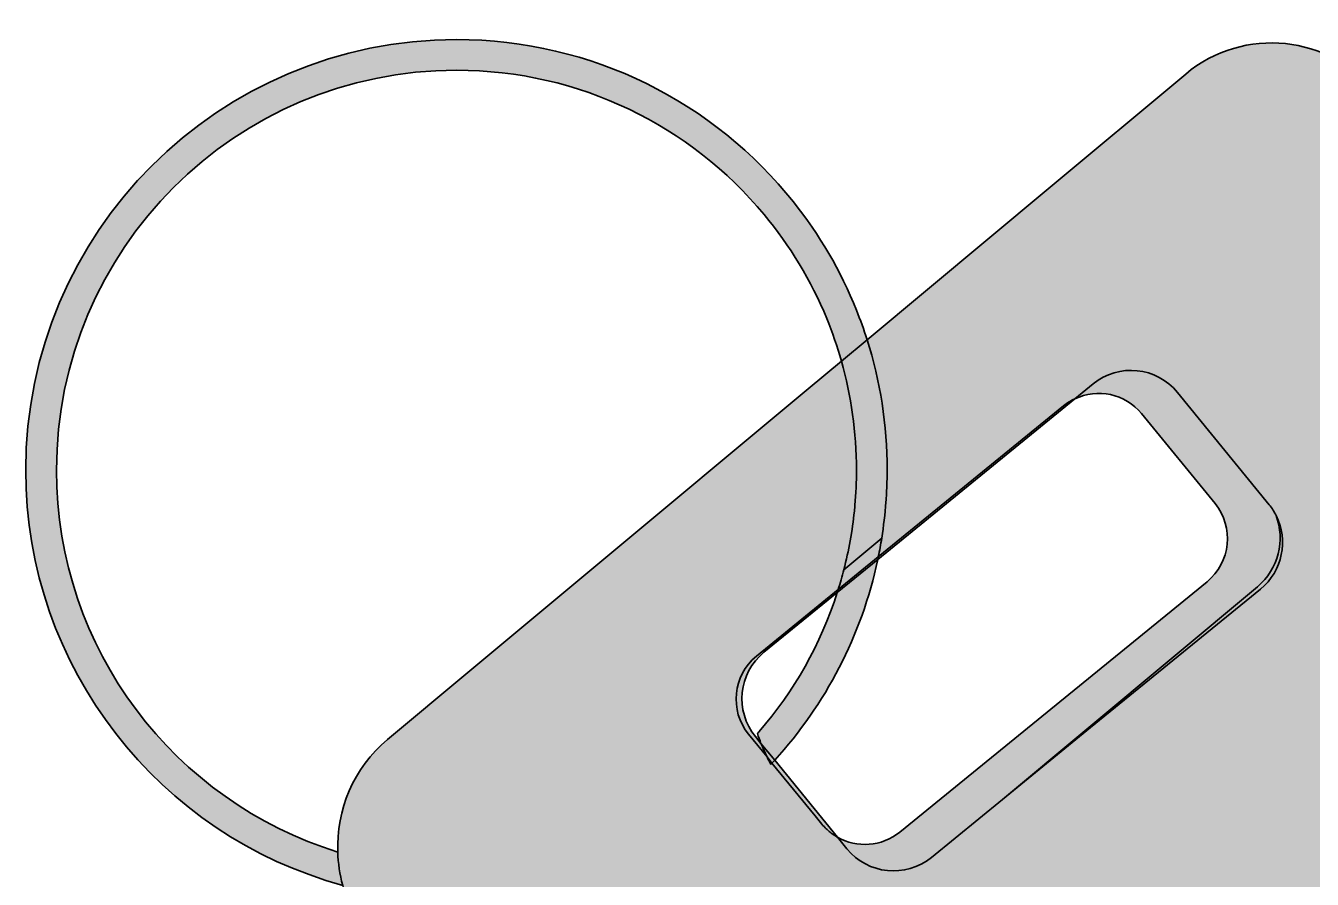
# Model space of a CAD drawing. Header units: inches. Extents: x 16.2 to 90.6, y -23.4 to 1.1.
# Drawn here: x 53.232 to 54.856, y -21.147 to -20.068 of the extents above; entities that cross this region are included whole.
import ezdxf

# ---------------------------------------------------------------- set-up
doc = ezdxf.new("R2010")
doc.units = ezdxf.units.IN
doc.header["$MEASUREMENT"] = 0
doc.layers.add('Layer 6', color=7, linetype='Continuous')

# ---------------------------------------------------------------- blocks, each defined once
blk = doc.blocks.new('block 33')
at = {"layer": 'Layer 6', "true_color": 0xf2f2f2}
h = blk.add_hatch(color=7, dxfattribs=at)
h.dxf.hatch_style = 2
edge = h.paths.add_edge_path()
edge.add_spline(control_points=[(55.4621, -20.8115), (55.4621, -20.8115), (54.9381, -20.1542), (54.9381, -20.1542), (54.8783, -20.0794), (54.7697, -20.0682), (54.6965, -20.1292), (54.6965, -20.1292), (54.5228, -20.2742), (54.5228, -20.2742), (54.5228, -20.2742), (54.2942, -20.4649), (54.2942, -20.4649), (54.3106, -20.5168), (54.3194, -20.5722), (54.3194, -20.6296), (54.3194, -20.6396), (54.3192, -20.6494), (54.3186, -20.6593), (54.3185, -20.6628), (54.3183, -20.6664), (54.3179, -20.6699), (54.3168, -20.6853), (54.315, -20.7004), (54.3126, -20.7154), (54.3126, -20.7154), (54.2647, -20.7554), (54.2647, -20.7554), (54.271, -20.7314), (54.2754, -20.7065), (54.2781, -20.6813), (54.2783, -20.6787), (54.2786, -20.6762), (54.2788, -20.6738), (54.28, -20.6592), (54.2807, -20.6444), (54.2807, -20.6296), (54.2807, -20.5818), (54.274, -20.5357), (54.2617, -20.4919), (54.2617, -20.4919), (54.2196, -20.5271), (54.2196, -20.5271), (54.2196, -20.5271), (53.9489, -20.7528), (53.9489, -20.7528), (53.9489, -20.7528), (53.79, -20.8853), (53.79, -20.8853), (53.79, -20.8853), (53.6883, -20.9701), (53.6883, -20.9701), (53.6453, -21.006), (53.6237, -21.0592), (53.6256, -21.1121), (53.626, -21.1262), (53.6281, -21.1404), (53.6318, -21.1542), (53.6325, -21.1567), (53.6332, -21.159), (53.634, -21.1614), (53.6374, -21.1721), (53.6418, -21.1822), (53.6475, -21.1922), (53.6475, -21.1922), (53.6475, -21.1926), (53.6475, -21.1926), (53.6519, -21.201), (53.6574, -21.209), (53.6635, -21.2167), (53.6635, -21.2168), (53.6636, -21.2169), (53.6638, -21.2171), (53.6638, -21.2171), (54.1879, -21.8744), (54.1879, -21.8744), (54.2475, -21.9493), (54.3561, -21.9606), (54.4292, -21.8996), (54.4292, -21.8996), (54.4565, -21.8769), (54.4565, -21.8769), (54.4608, -21.8746), (54.465, -21.8718), (54.4688, -21.8686), (54.4688, -21.8686), (54.6175, -21.7446), (54.6175, -21.7446), (54.6175, -21.7446), (54.6271, -21.7365), (54.6271, -21.7365), (54.6271, -21.7365), (54.6475, -21.7196), (54.6475, -21.7196), (54.6475, -21.7196), (54.6568, -21.7118), (54.6568, -21.7118), (54.6568, -21.7118), (54.7054, -21.6712), (54.7054, -21.6712), (54.7054, -21.6712), (54.7062, -21.6706), (54.7062, -21.6706), (54.7062, -21.6706), (54.7147, -21.6635), (54.7147, -21.6635), (54.7136, -21.6619), (54.7126, -21.6603), (54.7117, -21.6586), (54.7117, -21.6586), (54.7153, -21.6631), (54.7153, -21.6631), (54.7153, -21.6631), (54.7269, -21.6533), (54.7269, -21.6533), (54.7269, -21.6533), (54.7361, -21.6457), (54.7361, -21.6457), (54.7361, -21.6457), (54.7436, -21.6394), (54.7436, -21.6394), (54.7436, -21.6394), (54.7693, -21.6728), (54.7693, -21.6728), (54.7693, -21.6728), (54.7708, -21.6747), (54.7708, -21.6747), (54.7708, -21.6747), (54.7718, -21.6758), (54.7718, -21.6758), (54.7718, -21.6758), (54.7753, -21.6803), (54.7753, -21.6803), (54.7753, -21.6803), (54.7767, -21.6822), (54.7767, -21.6822), (54.7767, -21.6822), (54.7776, -21.6835), (54.7776, -21.6835), (54.7776, -21.6835), (54.7944, -21.7053), (54.7944, -21.7053), (54.7944, -21.7053), (54.861, -21.6499), (54.861, -21.6499), (54.861, -21.6499), (54.8731, -21.6399), (54.8731, -21.6399), (54.8731, -21.6399), (54.8821, -21.6324), (54.8821, -21.6324), (54.8821, -21.6324), (54.9904, -21.5419), (54.9904, -21.5419), (54.9904, -21.5419), (55.0069, -21.5347), (55.0069, -21.5347), (55.0069, -21.5347), (54.9885, -21.5064), (54.9885, -21.5064), (54.9885, -21.5064), (54.9388, -21.4432), (54.9388, -21.4432), (54.9388, -21.4432), (54.9946, -21.3978), (54.9946, -21.3978), (54.9946, -21.3978), (55.1328, -21.2851), (55.1328, -21.2851), (55.1328, -21.2851), (55.1797, -21.2469), (55.1797, -21.2469), (55.1797, -21.2469), (55.2082, -21.2237), (55.2082, -21.2237), (55.2082, -21.2237), (55.2129, -21.2199), (55.2129, -21.2199), (55.2129, -21.2199), (55.2146, -21.2185), (55.2146, -21.2185), (55.2146, -21.2185), (55.2139, -21.2176), (55.2139, -21.2176), (55.2139, -21.2176), (55.2149, -21.2168), (55.2149, -21.2168), (55.2149, -21.2168), (55.2156, -21.2176), (55.2156, -21.2176), (55.2156, -21.2176), (55.2278, -21.2333), (55.2278, -21.2333), (55.2278, -21.2333), (55.4376, -21.0585), (55.4376, -21.0585), (55.4497, -21.0483), (55.4601, -21.0368), (55.4688, -21.0243), (55.4739, -21.0169), (55.4785, -21.0092), (55.4824, -21.0011), (55.486, -20.9936), (55.4892, -20.9858), (55.4917, -20.9779), (55.5094, -20.9228), (55.5004, -20.8596), (55.4621, -20.8115)], knot_values=[0, 0, 0, 0, 1, 1, 1, 2, 2, 2, 3, 3, 3, 4, 4, 4, 5, 5, 5, 6, 6, 6, 7, 7, 7, 8, 8, 8, 9, 9, 9, 10, 10, 10, 11, 11, 11, 12, 12, 12, 13, 13, 13, 14, 14, 14, 15, 15, 15, 16, 16, 16, 17, 17, 17, 18, 18, 18, 19, 19, 19, 20, 20, 20, 21, 21, 21, 22, 22, 22, 23, 23, 23, 24, 24, 24, 25, 25, 25, 26, 26, 26, 27, 27, 27, 28, 28, 28, 29, 29, 29, 30, 30, 30, 31, 31, 31, 32, 32, 32, 33, 33, 33, 34, 34, 34, 35, 35, 35, 36, 36, 36, 37, 37, 37, 38, 38, 38, 39, 39, 39, 40, 40, 40, 41, 41, 41, 42, 42, 42, 43, 43, 43, 44, 44, 44, 45, 45, 45, 46, 46, 46, 47, 47, 47, 48, 48, 48, 49, 49, 49, 50, 50, 50, 51, 51, 51, 52, 52, 52, 53, 53, 53, 54, 54, 54, 55, 55, 55, 56, 56, 56, 57, 57, 57, 58, 58, 58, 59, 59, 59, 60, 60, 60, 61, 61, 61, 62, 62, 62, 63, 63, 63, 64, 64, 64, 65, 65, 65, 66, 66, 66, 67, 67, 67, 68, 68, 68, 69, 69, 69, 69], degree=3, periodic=1)
edge = h.paths.add_edge_path()
edge.add_spline(control_points=[(54.791, -20.7799), (54.791, -20.7799), (54.5764, -20.9549), (54.5764, -20.9549), (54.5764, -20.9549), (54.465, -21.0457), (54.465, -21.0457), (54.465, -21.0457), (54.3753, -21.1189), (54.3753, -21.1189), (54.3429, -21.1453), (54.295, -21.1404), (54.2687, -21.1081), (54.2687, -21.1081), (54.2568, -21.0933), (54.2568, -21.0933), (54.2553, -21.0925), (54.2538, -21.0917), (54.2524, -21.0907), (54.2521, -21.0904), (54.2517, -21.0903), (54.2514, -21.09), (54.2496, -21.0889), (54.2479, -21.0875), (54.2462, -21.0861), (54.245, -21.0851), (54.2438, -21.084), (54.2426, -21.0829), (54.2407, -21.081), (54.2387, -21.079), (54.2369, -21.0768), (54.2369, -21.0768), (54.2285, -21.0665), (54.2285, -21.0665), (54.2285, -21.0665), (54.174, -20.9997), (54.174, -20.9997), (54.1736, -21.0001), (54.1732, -21.0007), (54.1726, -21.0012), (54.171, -20.9982), (54.1693, -20.9951), (54.1678, -20.9919), (54.1678, -20.9919), (54.1444, -20.9633), (54.1444, -20.9633), (54.12, -20.9335), (54.1246, -20.889), (54.1544, -20.8647), (54.1544, -20.8647), (54.2576, -20.7806), (54.2576, -20.7806), (54.2576, -20.7806), (54.3083, -20.7392), (54.3083, -20.7392), (54.3083, -20.7392), (54.5422, -20.5483), (54.5422, -20.5483), (54.5467, -20.5447), (54.5514, -20.5418), (54.5564, -20.5396), (54.5564, -20.5396), (54.5796, -20.5206), (54.5796, -20.5206), (54.6119, -20.4943), (54.6599, -20.4992), (54.6861, -20.5314), (54.6861, -20.5314), (54.8018, -20.6733), (54.8018, -20.6733), (54.8053, -20.6776), (54.8082, -20.6822), (54.8107, -20.6869), (54.8264, -20.7179), (54.819, -20.7569), (54.791, -20.7799)], knot_values=[0, 0, 0, 0, 1, 1, 1, 2, 2, 2, 3, 3, 3, 4, 4, 4, 5, 5, 5, 6, 6, 6, 7, 7, 7, 8, 8, 8, 9, 9, 9, 10, 10, 10, 11, 11, 11, 12, 12, 12, 13, 13, 13, 14, 14, 14, 15, 15, 15, 16, 16, 16, 17, 17, 17, 18, 18, 18, 19, 19, 19, 20, 20, 20, 21, 21, 21, 22, 22, 22, 23, 23, 23, 24, 24, 24, 25, 25, 25, 25], degree=3, periodic=1)
h = blk.add_hatch(color=7, dxfattribs=at)
h.dxf.hatch_style = 2
h.paths.add_polyline_path([(55.2149, -21.2168), (55.2139, -21.2176), (55.2146, -21.2185), (55.2156, -21.2176)])
edge = h.paths.add_edge_path()
edge.add_spline(control_points=[(54.2942, -20.4649), (54.2942, -20.4649), (54.2617, -20.4919), (54.2617, -20.4919), (54.274, -20.5357), (54.2807, -20.5818), (54.2807, -20.6296), (54.2807, -20.6444), (54.28, -20.6592), (54.2788, -20.6738), (54.2786, -20.6762), (54.2783, -20.6787), (54.2781, -20.6813), (54.2754, -20.7065), (54.271, -20.7314), (54.2647, -20.7554), (54.2647, -20.7554), (54.3126, -20.7154), (54.3126, -20.7154), (54.315, -20.7004), (54.3168, -20.6853), (54.3179, -20.6699), (54.3183, -20.6664), (54.3185, -20.6628), (54.3186, -20.6593), (54.3192, -20.6494), (54.3194, -20.6396), (54.3194, -20.6296), (54.3194, -20.5722), (54.3106, -20.5168), (54.2942, -20.4649)], knot_values=[0, 0, 0, 0, 1, 1, 1, 2, 2, 2, 3, 3, 3, 4, 4, 4, 5, 5, 5, 6, 6, 6, 7, 7, 7, 8, 8, 8, 9, 9, 9, 10, 10, 10, 10], degree=3, periodic=1)
h = blk.add_hatch(color=7, dxfattribs=at)
h.dxf.hatch_style = 2
edge = h.paths.add_edge_path()
edge.add_spline(control_points=[(54.791, -20.7799), (54.791, -20.7799), (54.5764, -20.9549), (54.5764, -20.9549), (54.5764, -20.9549), (54.465, -21.0457), (54.465, -21.0457), (54.465, -21.0457), (54.3753, -21.1189), (54.3753, -21.1189), (54.3429, -21.1453), (54.295, -21.1404), (54.2687, -21.1081), (54.2687, -21.1081), (54.2568, -21.0933), (54.2568, -21.0933), (54.2812, -21.1072), (54.3126, -21.1056), (54.3356, -21.0868), (54.3356, -21.0868), (54.7235, -20.7706), (54.7235, -20.7706), (54.7533, -20.7462), (54.7579, -20.7018), (54.7335, -20.6719), (54.7335, -20.6719), (54.6408, -20.5583), (54.6408, -20.5583), (54.6201, -20.5329), (54.5849, -20.5258), (54.5564, -20.5396), (54.5564, -20.5396), (54.5796, -20.5206), (54.5796, -20.5206), (54.6119, -20.4943), (54.6599, -20.4992), (54.6861, -20.5314), (54.6861, -20.5314), (54.8018, -20.6733), (54.8018, -20.6733), (54.8053, -20.6776), (54.8082, -20.6822), (54.8107, -20.6869), (54.8264, -20.7179), (54.819, -20.7569), (54.791, -20.7799)], knot_values=[0, 0, 0, 0, 1, 1, 1, 2, 2, 2, 3, 3, 3, 4, 4, 4, 5, 5, 5, 6, 6, 6, 7, 7, 7, 8, 8, 8, 9, 9, 9, 10, 10, 10, 11, 11, 11, 12, 12, 12, 13, 13, 13, 14, 14, 14, 15, 15, 15, 15], degree=3, periodic=1)
h = blk.add_hatch(color=7, dxfattribs=at)
h.dxf.hatch_style = 2
edge = h.paths.add_edge_path()
edge.add_spline(control_points=[(54.791, -20.7799), (54.791, -20.7799), (54.5764, -20.9549), (54.5764, -20.9549), (54.5764, -20.9549), (54.465, -21.0457), (54.465, -21.0457), (54.465, -21.0457), (54.3753, -21.1189), (54.3753, -21.1189), (54.3429, -21.1453), (54.295, -21.1404), (54.2687, -21.1081), (54.2687, -21.1081), (54.2568, -21.0933), (54.2568, -21.0933), (54.2812, -21.1072), (54.3126, -21.1056), (54.3356, -21.0868), (54.3356, -21.0868), (54.7235, -20.7706), (54.7235, -20.7706), (54.7533, -20.7462), (54.7579, -20.7018), (54.7335, -20.6719), (54.7335, -20.6719), (54.6408, -20.5583), (54.6408, -20.5583), (54.6201, -20.5329), (54.5849, -20.5258), (54.5564, -20.5396), (54.5564, -20.5396), (54.5796, -20.5206), (54.5796, -20.5206), (54.6119, -20.4943), (54.6599, -20.4992), (54.6861, -20.5314), (54.6861, -20.5314), (54.8018, -20.6733), (54.8018, -20.6733), (54.8053, -20.6776), (54.8082, -20.6822), (54.8107, -20.6869), (54.8264, -20.7179), (54.819, -20.7569), (54.791, -20.7799)], knot_values=[0, 0, 0, 0, 1, 1, 1, 2, 2, 2, 3, 3, 3, 4, 4, 4, 5, 5, 5, 6, 6, 6, 7, 7, 7, 8, 8, 8, 9, 9, 9, 10, 10, 10, 11, 11, 11, 12, 12, 12, 13, 13, 13, 14, 14, 14, 15, 15, 15, 15], degree=3, periodic=1)
h = blk.add_hatch(color=7, dxfattribs=at)
h.dxf.hatch_style = 2
edge = h.paths.add_edge_path()
edge.add_spline(control_points=[(54.791, -20.7799), (54.791, -20.7799), (54.5764, -20.9549), (54.5764, -20.9549), (54.5764, -20.9549), (54.465, -21.0457), (54.465, -21.0457), (54.465, -21.0457), (54.3753, -21.1189), (54.3753, -21.1189), (54.3429, -21.1453), (54.295, -21.1404), (54.2687, -21.1081), (54.2687, -21.1081), (54.2568, -21.0933), (54.2568, -21.0933), (54.2812, -21.1072), (54.3126, -21.1056), (54.3356, -21.0868), (54.3356, -21.0868), (54.7235, -20.7706), (54.7235, -20.7706), (54.7533, -20.7462), (54.7579, -20.7018), (54.7335, -20.6719), (54.7335, -20.6719), (54.6408, -20.5583), (54.6408, -20.5583), (54.6201, -20.5329), (54.5849, -20.5258), (54.5564, -20.5396), (54.5564, -20.5396), (54.5796, -20.5206), (54.5796, -20.5206), (54.6119, -20.4943), (54.6599, -20.4992), (54.6861, -20.5314), (54.6861, -20.5314), (54.8018, -20.6733), (54.8018, -20.6733), (54.8053, -20.6776), (54.8082, -20.6822), (54.8107, -20.6869), (54.8264, -20.7179), (54.819, -20.7569), (54.791, -20.7799)], knot_values=[0, 0, 0, 0, 1, 1, 1, 2, 2, 2, 3, 3, 3, 4, 4, 4, 5, 5, 5, 6, 6, 6, 7, 7, 7, 8, 8, 8, 9, 9, 9, 10, 10, 10, 11, 11, 11, 12, 12, 12, 13, 13, 13, 14, 14, 14, 15, 15, 15, 15], degree=3, periodic=1)
h = blk.add_hatch(color=7, dxfattribs=at)
h.dxf.hatch_style = 2
edge = h.paths.add_edge_path()
edge.add_spline(control_points=[(54.1531, -20.9663), (54.1531, -20.9663), (54.1601, -20.9749), (54.1601, -20.9749), (54.1601, -20.9749), (54.1601, -20.975), (54.1601, -20.975), (54.1601, -20.975), (54.1774, -20.9961), (54.1774, -20.9961), (54.1774, -20.9961), (54.2568, -21.0933), (54.2568, -21.0933), (54.2553, -21.0925), (54.2538, -21.0917), (54.2524, -21.0907), (54.2521, -21.0904), (54.2517, -21.0903), (54.2514, -21.09), (54.2496, -21.0889), (54.2479, -21.0875), (54.2462, -21.0861), (54.245, -21.0851), (54.2438, -21.084), (54.2426, -21.0829), (54.2407, -21.081), (54.2387, -21.079), (54.2369, -21.0768), (54.2369, -21.0768), (54.2285, -21.0665), (54.2285, -21.0665), (54.2285, -21.0665), (54.174, -20.9997), (54.174, -20.9997), (54.174, -20.9997), (54.1678, -20.9919), (54.1678, -20.9919), (54.1678, -20.9919), (54.1444, -20.9633), (54.1444, -20.9633), (54.12, -20.9335), (54.1246, -20.889), (54.1544, -20.8647), (54.1544, -20.8647), (54.2576, -20.7806), (54.2576, -20.7806), (54.2576, -20.7806), (54.3083, -20.7392), (54.3083, -20.7392), (54.3083, -20.7392), (54.5422, -20.5483), (54.5422, -20.5483), (54.5467, -20.5447), (54.5514, -20.5418), (54.5564, -20.5396), (54.5564, -20.5396), (54.3076, -20.7425), (54.3076, -20.7425), (54.3076, -20.7425), (54.2564, -20.7843), (54.2564, -20.7843), (54.2564, -20.7843), (54.1639, -20.8597), (54.1639, -20.8597), (54.1315, -20.886), (54.1267, -20.934), (54.1531, -20.9663)], knot_values=[0, 0, 0, 0, 1, 1, 1, 2, 2, 2, 3, 3, 3, 4, 4, 4, 5, 5, 5, 6, 6, 6, 7, 7, 7, 8, 8, 8, 9, 9, 9, 10, 10, 10, 11, 11, 11, 12, 12, 12, 13, 13, 13, 14, 14, 14, 15, 15, 15, 16, 16, 16, 17, 17, 17, 18, 18, 18, 19, 19, 19, 20, 20, 20, 21, 21, 21, 22, 22, 22, 22], degree=3, periodic=1)
h = blk.add_hatch(color=7, dxfattribs=at)
h.dxf.hatch_style = 2
edge = h.paths.add_edge_path()
edge.add_spline(control_points=[(54.1531, -20.9663), (54.1531, -20.9663), (54.1601, -20.9749), (54.1601, -20.9749), (54.1601, -20.9749), (54.1601, -20.975), (54.1601, -20.975), (54.1601, -20.975), (54.1774, -20.9961), (54.1774, -20.9961), (54.1774, -20.9961), (54.2568, -21.0933), (54.2568, -21.0933), (54.2553, -21.0925), (54.2538, -21.0917), (54.2524, -21.0907), (54.2521, -21.0904), (54.2517, -21.0903), (54.2514, -21.09), (54.2496, -21.0889), (54.2479, -21.0875), (54.2462, -21.0861), (54.245, -21.0851), (54.2438, -21.084), (54.2426, -21.0829), (54.2407, -21.081), (54.2387, -21.079), (54.2369, -21.0768), (54.2369, -21.0768), (54.2285, -21.0665), (54.2285, -21.0665), (54.2285, -21.0665), (54.174, -20.9997), (54.174, -20.9997), (54.174, -20.9997), (54.1678, -20.9919), (54.1678, -20.9919), (54.1678, -20.9919), (54.1444, -20.9633), (54.1444, -20.9633), (54.12, -20.9335), (54.1246, -20.889), (54.1544, -20.8647), (54.1544, -20.8647), (54.2576, -20.7806), (54.2576, -20.7806), (54.2576, -20.7806), (54.3083, -20.7392), (54.3083, -20.7392), (54.3083, -20.7392), (54.5422, -20.5483), (54.5422, -20.5483), (54.5467, -20.5447), (54.5514, -20.5418), (54.5564, -20.5396), (54.5564, -20.5396), (54.3076, -20.7425), (54.3076, -20.7425), (54.3076, -20.7425), (54.2564, -20.7843), (54.2564, -20.7843), (54.2564, -20.7843), (54.1639, -20.8597), (54.1639, -20.8597), (54.1315, -20.886), (54.1267, -20.934), (54.1531, -20.9663)], knot_values=[0, 0, 0, 0, 1, 1, 1, 2, 2, 2, 3, 3, 3, 4, 4, 4, 5, 5, 5, 6, 6, 6, 7, 7, 7, 8, 8, 8, 9, 9, 9, 10, 10, 10, 11, 11, 11, 12, 12, 12, 13, 13, 13, 14, 14, 14, 15, 15, 15, 16, 16, 16, 17, 17, 17, 18, 18, 18, 19, 19, 19, 20, 20, 20, 21, 21, 21, 22, 22, 22, 22], degree=3, periodic=1)
h = blk.add_hatch(color=7, dxfattribs=at)
h.dxf.hatch_style = 2
edge = h.paths.add_edge_path()
edge.add_spline(control_points=[(54.1531, -20.9663), (54.1531, -20.9663), (54.1601, -20.9749), (54.1601, -20.9749), (54.1601, -20.9749), (54.1601, -20.975), (54.1601, -20.975), (54.1601, -20.975), (54.1774, -20.9961), (54.1774, -20.9961), (54.1774, -20.9961), (54.2568, -21.0933), (54.2568, -21.0933), (54.2553, -21.0925), (54.2538, -21.0917), (54.2524, -21.0907), (54.2521, -21.0904), (54.2517, -21.0903), (54.2514, -21.09), (54.2496, -21.0889), (54.2479, -21.0875), (54.2462, -21.0861), (54.245, -21.0851), (54.2438, -21.084), (54.2426, -21.0829), (54.2407, -21.081), (54.2387, -21.079), (54.2369, -21.0768), (54.2369, -21.0768), (54.2285, -21.0665), (54.2285, -21.0665), (54.2285, -21.0665), (54.174, -20.9997), (54.174, -20.9997), (54.174, -20.9997), (54.1678, -20.9919), (54.1678, -20.9919), (54.1678, -20.9919), (54.1444, -20.9633), (54.1444, -20.9633), (54.12, -20.9335), (54.1246, -20.889), (54.1544, -20.8647), (54.1544, -20.8647), (54.2576, -20.7806), (54.2576, -20.7806), (54.2576, -20.7806), (54.3083, -20.7392), (54.3083, -20.7392), (54.3083, -20.7392), (54.5422, -20.5483), (54.5422, -20.5483), (54.5467, -20.5447), (54.5514, -20.5418), (54.5564, -20.5396), (54.5564, -20.5396), (54.3076, -20.7425), (54.3076, -20.7425), (54.3076, -20.7425), (54.2564, -20.7843), (54.2564, -20.7843), (54.2564, -20.7843), (54.1639, -20.8597), (54.1639, -20.8597), (54.1315, -20.886), (54.1267, -20.934), (54.1531, -20.9663)], knot_values=[0, 0, 0, 0, 1, 1, 1, 2, 2, 2, 3, 3, 3, 4, 4, 4, 5, 5, 5, 6, 6, 6, 7, 7, 7, 8, 8, 8, 9, 9, 9, 10, 10, 10, 11, 11, 11, 12, 12, 12, 13, 13, 13, 14, 14, 14, 15, 15, 15, 16, 16, 16, 17, 17, 17, 18, 18, 18, 19, 19, 19, 20, 20, 20, 21, 21, 21, 22, 22, 22, 22], degree=3, periodic=1)
h = blk.add_hatch(color=7, dxfattribs=at)
h.dxf.hatch_style = 2
edge = h.paths.add_edge_path()
edge.add_spline(control_points=[(54.7117, -21.6586), (54.7126, -21.6603), (54.7136, -21.6619), (54.7147, -21.6635), (54.7147, -21.6635), (54.7153, -21.6631), (54.7153, -21.6631), (54.7153, -21.6631), (54.7117, -21.6586), (54.7117, -21.6586)], knot_values=[0, 0, 0, 0, 1, 1, 1, 2, 2, 2, 3, 3, 3, 3], degree=3, periodic=1)
edge = h.paths.add_edge_path()
edge.add_spline(control_points=[(54.8107, -20.6869), (54.8222, -20.7181), (54.8138, -20.7547), (54.7871, -20.7769), (54.7871, -20.7769), (54.465, -21.0457), (54.465, -21.0457), (54.465, -21.0457), (54.5764, -20.9549), (54.5764, -20.9549), (54.5764, -20.9549), (54.791, -20.7799), (54.791, -20.7799), (54.819, -20.7569), (54.8264, -20.7179), (54.8107, -20.6869)], knot_values=[0, 0, 0, 0, 1, 1, 1, 2, 2, 2, 3, 3, 3, 4, 4, 4, 5, 5, 5, 5], degree=3, periodic=1)
at = {"layer": 'Layer 6', "color": 7, "lineweight": 35, "true_color": 0xffffff}
for points, knots in [([(55.4621, -20.8115), (55.4621, -20.8115), (54.9381, -20.1542), (54.9381, -20.1542), (54.8783, -20.0794), (54.7697, -20.0682), (54.6965, -20.1292), (54.6965, -20.1292), (54.5228, -20.2742), (54.5228, -20.2742), (54.5228, -20.2742), (54.2942, -20.4649), (54.2942, -20.4649), (54.3106, -20.5168), (54.3194, -20.5722), (54.3194, -20.6296), (54.3194, -20.6396), (54.3192, -20.6494), (54.3186, -20.6593), (54.3185, -20.6628), (54.3183, -20.6664), (54.3179, -20.6699), (54.3168, -20.6853), (54.315, -20.7004), (54.3126, -20.7154), (54.3126, -20.7154), (54.2647, -20.7554), (54.2647, -20.7554), (54.271, -20.7314), (54.2754, -20.7065), (54.2781, -20.6813), (54.2783, -20.6787), (54.2786, -20.6762), (54.2788, -20.6738), (54.28, -20.6592), (54.2807, -20.6444), (54.2807, -20.6296), (54.2807, -20.5818), (54.274, -20.5357), (54.2617, -20.4919), (54.2617, -20.4919), (54.2196, -20.5271), (54.2196, -20.5271), (54.2196, -20.5271), (53.9489, -20.7528), (53.9489, -20.7528), (53.9489, -20.7528), (53.79, -20.8853), (53.79, -20.8853), (53.79, -20.8853), (53.6883, -20.9701), (53.6883, -20.9701), (53.6453, -21.006), (53.6237, -21.0592), (53.6256, -21.1121), (53.626, -21.1262), (53.6281, -21.1404), (53.6318, -21.1542), (53.6325, -21.1567), (53.6332, -21.159), (53.634, -21.1614), (53.6374, -21.1721), (53.6418, -21.1822), (53.6475, -21.1922), (53.6475, -21.1922), (53.6475, -21.1926), (53.6475, -21.1926), (53.6519, -21.201), (53.6574, -21.209), (53.6635, -21.2167), (53.6635, -21.2168), (53.6636, -21.2169), (53.6638, -21.2171), (53.6638, -21.2171), (54.1879, -21.8744), (54.1879, -21.8744), (54.2475, -21.9493), (54.3561, -21.9606), (54.4292, -21.8996), (54.4292, -21.8996), (54.4565, -21.8769), (54.4565, -21.8769), (54.4608, -21.8746), (54.465, -21.8718), (54.4688, -21.8686), (54.4688, -21.8686), (54.6175, -21.7446), (54.6175, -21.7446), (54.6175, -21.7446), (54.6271, -21.7365), (54.6271, -21.7365), (54.6271, -21.7365), (54.6475, -21.7196), (54.6475, -21.7196), (54.6475, -21.7196), (54.6568, -21.7118), (54.6568, -21.7118), (54.6568, -21.7118), (54.7054, -21.6712), (54.7054, -21.6712), (54.7054, -21.6712), (54.7062, -21.6706), (54.7062, -21.6706), (54.7062, -21.6706), (54.7147, -21.6635), (54.7147, -21.6635), (54.7136, -21.6619), (54.7126, -21.6603), (54.7117, -21.6586), (54.7117, -21.6586), (54.7153, -21.6631), (54.7153, -21.6631), (54.7153, -21.6631), (54.7269, -21.6533), (54.7269, -21.6533), (54.7269, -21.6533), (54.7361, -21.6457), (54.7361, -21.6457), (54.7361, -21.6457), (54.7436, -21.6394), (54.7436, -21.6394), (54.7436, -21.6394), (54.7693, -21.6728), (54.7693, -21.6728), (54.7693, -21.6728), (54.7708, -21.6747), (54.7708, -21.6747), (54.7708, -21.6747), (54.7718, -21.6758), (54.7718, -21.6758), (54.7718, -21.6758), (54.7753, -21.6803), (54.7753, -21.6803), (54.7753, -21.6803), (54.7767, -21.6822), (54.7767, -21.6822), (54.7767, -21.6822), (54.7776, -21.6835), (54.7776, -21.6835), (54.7776, -21.6835), (54.7944, -21.7053), (54.7944, -21.7053), (54.7944, -21.7053), (54.861, -21.6499), (54.861, -21.6499), (54.861, -21.6499), (54.8731, -21.6399), (54.8731, -21.6399), (54.8731, -21.6399), (54.8821, -21.6324), (54.8821, -21.6324), (54.8821, -21.6324), (54.9904, -21.5419), (54.9904, -21.5419), (54.9904, -21.5419), (55.0069, -21.5347), (55.0069, -21.5347), (55.0069, -21.5347), (54.9885, -21.5064), (54.9885, -21.5064), (54.9885, -21.5064), (54.9388, -21.4432), (54.9388, -21.4432), (54.9388, -21.4432), (54.9946, -21.3978), (54.9946, -21.3978), (54.9946, -21.3978), (55.1328, -21.2851), (55.1328, -21.2851), (55.1328, -21.2851), (55.1797, -21.2469), (55.1797, -21.2469), (55.1797, -21.2469), (55.2082, -21.2237), (55.2082, -21.2237), (55.2082, -21.2237), (55.2129, -21.2199), (55.2129, -21.2199), (55.2129, -21.2199), (55.2146, -21.2185), (55.2146, -21.2185), (55.2146, -21.2185), (55.2139, -21.2176), (55.2139, -21.2176), (55.2139, -21.2176), (55.2149, -21.2168), (55.2149, -21.2168), (55.2149, -21.2168), (55.2156, -21.2176), (55.2156, -21.2176), (55.2156, -21.2176), (55.2278, -21.2333), (55.2278, -21.2333), (55.2278, -21.2333), (55.4376, -21.0585), (55.4376, -21.0585), (55.4497, -21.0483), (55.4601, -21.0368), (55.4688, -21.0243), (55.4739, -21.0169), (55.4785, -21.0092), (55.4824, -21.0011), (55.486, -20.9936), (55.4892, -20.9858), (55.4917, -20.9779), (55.5094, -20.9228), (55.5004, -20.8596), (55.4621, -20.8115)], [0, 0, 0, 0, 1, 1, 1, 2, 2, 2, 3, 3, 3, 4, 4, 4, 5, 5, 5, 6, 6, 6, 7, 7, 7, 8, 8, 8, 9, 9, 9, 10, 10, 10, 11, 11, 11, 12, 12, 12, 13, 13, 13, 14, 14, 14, 15, 15, 15, 16, 16, 16, 17, 17, 17, 18, 18, 18, 19, 19, 19, 20, 20, 20, 21, 21, 21, 22, 22, 22, 23, 23, 23, 24, 24, 24, 25, 25, 25, 26, 26, 26, 27, 27, 27, 28, 28, 28, 29, 29, 29, 30, 30, 30, 31, 31, 31, 32, 32, 32, 33, 33, 33, 34, 34, 34, 35, 35, 35, 36, 36, 36, 37, 37, 37, 38, 38, 38, 39, 39, 39, 40, 40, 40, 41, 41, 41, 42, 42, 42, 43, 43, 43, 44, 44, 44, 45, 45, 45, 46, 46, 46, 47, 47, 47, 48, 48, 48, 49, 49, 49, 50, 50, 50, 51, 51, 51, 52, 52, 52, 53, 53, 53, 54, 54, 54, 55, 55, 55, 56, 56, 56, 57, 57, 57, 58, 58, 58, 59, 59, 59, 60, 60, 60, 61, 61, 61, 62, 62, 62, 63, 63, 63, 64, 64, 64, 65, 65, 65, 66, 66, 66, 67, 67, 67, 68, 68, 68, 69, 69, 69, 69]), ([(54.2942, -20.4649), (54.2942, -20.4649), (54.2617, -20.4919), (54.2617, -20.4919), (54.274, -20.5357), (54.2807, -20.5818), (54.2807, -20.6296), (54.2807, -20.6444), (54.28, -20.6592), (54.2788, -20.6738), (54.2786, -20.6762), (54.2783, -20.6787), (54.2781, -20.6813), (54.2754, -20.7065), (54.271, -20.7314), (54.2647, -20.7554), (54.2647, -20.7554), (54.3126, -20.7154), (54.3126, -20.7154), (54.315, -20.7004), (54.3168, -20.6853), (54.3179, -20.6699), (54.3183, -20.6664), (54.3185, -20.6628), (54.3186, -20.6593), (54.3192, -20.6494), (54.3194, -20.6396), (54.3194, -20.6296), (54.3194, -20.5722), (54.3106, -20.5168), (54.2942, -20.4649)], [0, 0, 0, 0, 1, 1, 1, 2, 2, 2, 3, 3, 3, 4, 4, 4, 5, 5, 5, 6, 6, 6, 7, 7, 7, 8, 8, 8, 9, 9, 9, 10, 10, 10, 10]), ([(54.791, -20.7799), (54.791, -20.7799), (54.5764, -20.9549), (54.5764, -20.9549), (54.5764, -20.9549), (54.465, -21.0457), (54.465, -21.0457), (54.465, -21.0457), (54.3753, -21.1189), (54.3753, -21.1189), (54.3429, -21.1453), (54.295, -21.1404), (54.2687, -21.1081), (54.2687, -21.1081), (54.2568, -21.0933), (54.2568, -21.0933), (54.2553, -21.0925), (54.2538, -21.0917), (54.2524, -21.0907), (54.2521, -21.0904), (54.2517, -21.0903), (54.2514, -21.09), (54.2496, -21.0889), (54.2479, -21.0875), (54.2462, -21.0861), (54.245, -21.0851), (54.2438, -21.084), (54.2426, -21.0829), (54.2407, -21.081), (54.2387, -21.079), (54.2369, -21.0768), (54.2369, -21.0768), (54.2285, -21.0665), (54.2285, -21.0665), (54.2285, -21.0665), (54.174, -20.9997), (54.174, -20.9997), (54.1736, -21.0001), (54.1732, -21.0007), (54.1726, -21.0012), (54.171, -20.9982), (54.1693, -20.9951), (54.1678, -20.9919), (54.1678, -20.9919), (54.1444, -20.9633), (54.1444, -20.9633), (54.12, -20.9335), (54.1246, -20.889), (54.1544, -20.8647), (54.1544, -20.8647), (54.2576, -20.7806), (54.2576, -20.7806), (54.2576, -20.7806), (54.3083, -20.7392), (54.3083, -20.7392), (54.3083, -20.7392), (54.5422, -20.5483), (54.5422, -20.5483), (54.5467, -20.5447), (54.5514, -20.5418), (54.5564, -20.5396), (54.5564, -20.5396), (54.5796, -20.5206), (54.5796, -20.5206), (54.6119, -20.4943), (54.6599, -20.4992), (54.6861, -20.5314), (54.6861, -20.5314), (54.8018, -20.6733), (54.8018, -20.6733), (54.8053, -20.6776), (54.8082, -20.6822), (54.8107, -20.6869), (54.8264, -20.7179), (54.819, -20.7569), (54.791, -20.7799)], [0, 0, 0, 0, 1, 1, 1, 2, 2, 2, 3, 3, 3, 4, 4, 4, 5, 5, 5, 6, 6, 6, 7, 7, 7, 8, 8, 8, 9, 9, 9, 10, 10, 10, 11, 11, 11, 12, 12, 12, 13, 13, 13, 14, 14, 14, 15, 15, 15, 16, 16, 16, 17, 17, 17, 18, 18, 18, 19, 19, 19, 20, 20, 20, 21, 21, 21, 22, 22, 22, 23, 23, 23, 24, 24, 24, 25, 25, 25, 25]), ([(54.791, -20.7799), (54.791, -20.7799), (54.5764, -20.9549), (54.5764, -20.9549), (54.5764, -20.9549), (54.465, -21.0457), (54.465, -21.0457), (54.465, -21.0457), (54.3753, -21.1189), (54.3753, -21.1189), (54.3429, -21.1453), (54.295, -21.1404), (54.2687, -21.1081), (54.2687, -21.1081), (54.2568, -21.0933), (54.2568, -21.0933), (54.2812, -21.1072), (54.3126, -21.1056), (54.3356, -21.0868), (54.3356, -21.0868), (54.7235, -20.7706), (54.7235, -20.7706), (54.7533, -20.7462), (54.7579, -20.7018), (54.7335, -20.6719), (54.7335, -20.6719), (54.6408, -20.5583), (54.6408, -20.5583), (54.6201, -20.5329), (54.5849, -20.5258), (54.5564, -20.5396), (54.5564, -20.5396), (54.5796, -20.5206), (54.5796, -20.5206), (54.6119, -20.4943), (54.6599, -20.4992), (54.6861, -20.5314), (54.6861, -20.5314), (54.8018, -20.6733), (54.8018, -20.6733), (54.8053, -20.6776), (54.8082, -20.6822), (54.8107, -20.6869), (54.8264, -20.7179), (54.819, -20.7569), (54.791, -20.7799)], [0, 0, 0, 0, 1, 1, 1, 2, 2, 2, 3, 3, 3, 4, 4, 4, 5, 5, 5, 6, 6, 6, 7, 7, 7, 8, 8, 8, 9, 9, 9, 10, 10, 10, 11, 11, 11, 12, 12, 12, 13, 13, 13, 14, 14, 14, 15, 15, 15, 15]), ([(54.791, -20.7799), (54.791, -20.7799), (54.5764, -20.9549), (54.5764, -20.9549), (54.5764, -20.9549), (54.465, -21.0457), (54.465, -21.0457), (54.465, -21.0457), (54.3753, -21.1189), (54.3753, -21.1189), (54.3429, -21.1453), (54.295, -21.1404), (54.2687, -21.1081), (54.2687, -21.1081), (54.2568, -21.0933), (54.2568, -21.0933), (54.2812, -21.1072), (54.3126, -21.1056), (54.3356, -21.0868), (54.3356, -21.0868), (54.7235, -20.7706), (54.7235, -20.7706), (54.7533, -20.7462), (54.7579, -20.7018), (54.7335, -20.6719), (54.7335, -20.6719), (54.6408, -20.5583), (54.6408, -20.5583), (54.6201, -20.5329), (54.5849, -20.5258), (54.5564, -20.5396), (54.5564, -20.5396), (54.5796, -20.5206), (54.5796, -20.5206), (54.6119, -20.4943), (54.6599, -20.4992), (54.6861, -20.5314), (54.6861, -20.5314), (54.8018, -20.6733), (54.8018, -20.6733), (54.8053, -20.6776), (54.8082, -20.6822), (54.8107, -20.6869), (54.8264, -20.7179), (54.819, -20.7569), (54.791, -20.7799)], [0, 0, 0, 0, 1, 1, 1, 2, 2, 2, 3, 3, 3, 4, 4, 4, 5, 5, 5, 6, 6, 6, 7, 7, 7, 8, 8, 8, 9, 9, 9, 10, 10, 10, 11, 11, 11, 12, 12, 12, 13, 13, 13, 14, 14, 14, 15, 15, 15, 15]), ([(54.791, -20.7799), (54.791, -20.7799), (54.5764, -20.9549), (54.5764, -20.9549), (54.5764, -20.9549), (54.465, -21.0457), (54.465, -21.0457), (54.465, -21.0457), (54.3753, -21.1189), (54.3753, -21.1189), (54.3429, -21.1453), (54.295, -21.1404), (54.2687, -21.1081), (54.2687, -21.1081), (54.2568, -21.0933), (54.2568, -21.0933), (54.2812, -21.1072), (54.3126, -21.1056), (54.3356, -21.0868), (54.3356, -21.0868), (54.7235, -20.7706), (54.7235, -20.7706), (54.7533, -20.7462), (54.7579, -20.7018), (54.7335, -20.6719), (54.7335, -20.6719), (54.6408, -20.5583), (54.6408, -20.5583), (54.6201, -20.5329), (54.5849, -20.5258), (54.5564, -20.5396), (54.5564, -20.5396), (54.5796, -20.5206), (54.5796, -20.5206), (54.6119, -20.4943), (54.6599, -20.4992), (54.6861, -20.5314), (54.6861, -20.5314), (54.8018, -20.6733), (54.8018, -20.6733), (54.8053, -20.6776), (54.8082, -20.6822), (54.8107, -20.6869), (54.8264, -20.7179), (54.819, -20.7569), (54.791, -20.7799)], [0, 0, 0, 0, 1, 1, 1, 2, 2, 2, 3, 3, 3, 4, 4, 4, 5, 5, 5, 6, 6, 6, 7, 7, 7, 8, 8, 8, 9, 9, 9, 10, 10, 10, 11, 11, 11, 12, 12, 12, 13, 13, 13, 14, 14, 14, 15, 15, 15, 15]), ([(54.1531, -20.9663), (54.1531, -20.9663), (54.1601, -20.9749), (54.1601, -20.9749), (54.1601, -20.9749), (54.1601, -20.975), (54.1601, -20.975), (54.1601, -20.975), (54.1774, -20.9961), (54.1774, -20.9961), (54.1774, -20.9961), (54.2568, -21.0933), (54.2568, -21.0933), (54.2553, -21.0925), (54.2538, -21.0917), (54.2524, -21.0907), (54.2521, -21.0904), (54.2517, -21.0903), (54.2514, -21.09), (54.2496, -21.0889), (54.2479, -21.0875), (54.2462, -21.0861), (54.245, -21.0851), (54.2438, -21.084), (54.2426, -21.0829), (54.2407, -21.081), (54.2387, -21.079), (54.2369, -21.0768), (54.2369, -21.0768), (54.2285, -21.0665), (54.2285, -21.0665), (54.2285, -21.0665), (54.174, -20.9997), (54.174, -20.9997), (54.174, -20.9997), (54.1678, -20.9919), (54.1678, -20.9919), (54.1678, -20.9919), (54.1444, -20.9633), (54.1444, -20.9633), (54.12, -20.9335), (54.1246, -20.889), (54.1544, -20.8647), (54.1544, -20.8647), (54.2576, -20.7806), (54.2576, -20.7806), (54.2576, -20.7806), (54.3083, -20.7392), (54.3083, -20.7392), (54.3083, -20.7392), (54.5422, -20.5483), (54.5422, -20.5483), (54.5467, -20.5447), (54.5514, -20.5418), (54.5564, -20.5396), (54.5564, -20.5396), (54.3076, -20.7425), (54.3076, -20.7425), (54.3076, -20.7425), (54.2564, -20.7843), (54.2564, -20.7843), (54.2564, -20.7843), (54.1639, -20.8597), (54.1639, -20.8597), (54.1315, -20.886), (54.1267, -20.934), (54.1531, -20.9663)], [0, 0, 0, 0, 1, 1, 1, 2, 2, 2, 3, 3, 3, 4, 4, 4, 5, 5, 5, 6, 6, 6, 7, 7, 7, 8, 8, 8, 9, 9, 9, 10, 10, 10, 11, 11, 11, 12, 12, 12, 13, 13, 13, 14, 14, 14, 15, 15, 15, 16, 16, 16, 17, 17, 17, 18, 18, 18, 19, 19, 19, 20, 20, 20, 21, 21, 21, 22, 22, 22, 22]), ([(54.1531, -20.9663), (54.1531, -20.9663), (54.1601, -20.9749), (54.1601, -20.9749), (54.1601, -20.9749), (54.1601, -20.975), (54.1601, -20.975), (54.1601, -20.975), (54.1774, -20.9961), (54.1774, -20.9961), (54.1774, -20.9961), (54.2568, -21.0933), (54.2568, -21.0933), (54.2553, -21.0925), (54.2538, -21.0917), (54.2524, -21.0907), (54.2521, -21.0904), (54.2517, -21.0903), (54.2514, -21.09), (54.2496, -21.0889), (54.2479, -21.0875), (54.2462, -21.0861), (54.245, -21.0851), (54.2438, -21.084), (54.2426, -21.0829), (54.2407, -21.081), (54.2387, -21.079), (54.2369, -21.0768), (54.2369, -21.0768), (54.2285, -21.0665), (54.2285, -21.0665), (54.2285, -21.0665), (54.174, -20.9997), (54.174, -20.9997), (54.174, -20.9997), (54.1678, -20.9919), (54.1678, -20.9919), (54.1678, -20.9919), (54.1444, -20.9633), (54.1444, -20.9633), (54.12, -20.9335), (54.1246, -20.889), (54.1544, -20.8647), (54.1544, -20.8647), (54.2576, -20.7806), (54.2576, -20.7806), (54.2576, -20.7806), (54.3083, -20.7392), (54.3083, -20.7392), (54.3083, -20.7392), (54.5422, -20.5483), (54.5422, -20.5483), (54.5467, -20.5447), (54.5514, -20.5418), (54.5564, -20.5396), (54.5564, -20.5396), (54.3076, -20.7425), (54.3076, -20.7425), (54.3076, -20.7425), (54.2564, -20.7843), (54.2564, -20.7843), (54.2564, -20.7843), (54.1639, -20.8597), (54.1639, -20.8597), (54.1315, -20.886), (54.1267, -20.934), (54.1531, -20.9663)], [0, 0, 0, 0, 1, 1, 1, 2, 2, 2, 3, 3, 3, 4, 4, 4, 5, 5, 5, 6, 6, 6, 7, 7, 7, 8, 8, 8, 9, 9, 9, 10, 10, 10, 11, 11, 11, 12, 12, 12, 13, 13, 13, 14, 14, 14, 15, 15, 15, 16, 16, 16, 17, 17, 17, 18, 18, 18, 19, 19, 19, 20, 20, 20, 21, 21, 21, 22, 22, 22, 22]), ([(54.1531, -20.9663), (54.1531, -20.9663), (54.1601, -20.9749), (54.1601, -20.9749), (54.1601, -20.9749), (54.1601, -20.975), (54.1601, -20.975), (54.1601, -20.975), (54.1774, -20.9961), (54.1774, -20.9961), (54.1774, -20.9961), (54.2568, -21.0933), (54.2568, -21.0933), (54.2553, -21.0925), (54.2538, -21.0917), (54.2524, -21.0907), (54.2521, -21.0904), (54.2517, -21.0903), (54.2514, -21.09), (54.2496, -21.0889), (54.2479, -21.0875), (54.2462, -21.0861), (54.245, -21.0851), (54.2438, -21.084), (54.2426, -21.0829), (54.2407, -21.081), (54.2387, -21.079), (54.2369, -21.0768), (54.2369, -21.0768), (54.2285, -21.0665), (54.2285, -21.0665), (54.2285, -21.0665), (54.174, -20.9997), (54.174, -20.9997), (54.174, -20.9997), (54.1678, -20.9919), (54.1678, -20.9919), (54.1678, -20.9919), (54.1444, -20.9633), (54.1444, -20.9633), (54.12, -20.9335), (54.1246, -20.889), (54.1544, -20.8647), (54.1544, -20.8647), (54.2576, -20.7806), (54.2576, -20.7806), (54.2576, -20.7806), (54.3083, -20.7392), (54.3083, -20.7392), (54.3083, -20.7392), (54.5422, -20.5483), (54.5422, -20.5483), (54.5467, -20.5447), (54.5514, -20.5418), (54.5564, -20.5396), (54.5564, -20.5396), (54.3076, -20.7425), (54.3076, -20.7425), (54.3076, -20.7425), (54.2564, -20.7843), (54.2564, -20.7843), (54.2564, -20.7843), (54.1639, -20.8597), (54.1639, -20.8597), (54.1315, -20.886), (54.1267, -20.934), (54.1531, -20.9663)], [0, 0, 0, 0, 1, 1, 1, 2, 2, 2, 3, 3, 3, 4, 4, 4, 5, 5, 5, 6, 6, 6, 7, 7, 7, 8, 8, 8, 9, 9, 9, 10, 10, 10, 11, 11, 11, 12, 12, 12, 13, 13, 13, 14, 14, 14, 15, 15, 15, 16, 16, 16, 17, 17, 17, 18, 18, 18, 19, 19, 19, 20, 20, 20, 21, 21, 21, 22, 22, 22, 22]), ([(54.8107, -20.6869), (54.8222, -20.7181), (54.8138, -20.7547), (54.7871, -20.7769), (54.7871, -20.7769), (54.465, -21.0457), (54.465, -21.0457), (54.465, -21.0457), (54.5764, -20.9549), (54.5764, -20.9549), (54.5764, -20.9549), (54.791, -20.7799), (54.791, -20.7799), (54.819, -20.7569), (54.8264, -20.7179), (54.8107, -20.6869)], [0, 0, 0, 0, 1, 1, 1, 2, 2, 2, 3, 3, 3, 4, 4, 4, 5, 5, 5, 5])]:
    blk.add_open_spline(points, degree=3, knots=knots, dxfattribs=at)
blk = doc.blocks.new('block 32')
at = {"layer": 'Layer 6', "true_color": 0xfcee70}
h = blk.add_hatch(color=41, dxfattribs=at)
h.dxf.hatch_style = 2
edge = h.paths.add_edge_path()
edge.add_spline(control_points=[(54.2942, -20.4649), (54.29, -20.4522), (54.2856, -20.4397), (54.2807, -20.4275), (54.2608, -20.3779), (54.2339, -20.3319), (54.2011, -20.2908), (54.1014, -20.1658), (53.9478, -20.0857), (53.7756, -20.0857), (53.475, -20.0857), (53.2315, -20.3292), (53.2315, -20.6296), (53.2315, -20.8803), (53.4011, -21.0913), (53.6318, -21.1542), (53.6281, -21.1404), (53.626, -21.1262), (53.6256, -21.1121), (53.4199, -21.0483), (53.2704, -20.8565), (53.2704, -20.6296), (53.2704, -20.3506), (53.4965, -20.1244), (53.7756, -20.1244), (53.9317, -20.1244), (54.0713, -20.1953), (54.164, -20.3067), (54.1965, -20.3458), (54.2235, -20.39), (54.2431, -20.4379), (54.2503, -20.4554), (54.2565, -20.4735), (54.2617, -20.4919), (54.274, -20.5357), (54.2807, -20.5818), (54.2807, -20.6296), (54.2807, -20.6444), (54.28, -20.6592), (54.2788, -20.6738), (54.2786, -20.6763), (54.2783, -20.6787), (54.2781, -20.6812), (54.2754, -20.7065), (54.271, -20.7314), (54.2647, -20.7554), (54.2626, -20.7639), (54.2603, -20.7722), (54.2576, -20.7806), (54.2572, -20.7818), (54.2569, -20.7831), (54.2564, -20.7843), (54.2356, -20.8497), (54.2017, -20.9092), (54.1579, -20.9599), (54.1569, -20.9608), (54.1562, -20.9617), (54.1556, -20.9625), (54.1569, -20.9667), (54.1585, -20.9707), (54.1601, -20.9749), (54.1601, -20.9749), (54.1601, -20.975), (54.1601, -20.975), (54.1625, -20.9808), (54.165, -20.9864), (54.1678, -20.9919), (54.1693, -20.9951), (54.171, -20.9982), (54.1726, -21.0012), (54.1732, -21.0007), (54.1736, -21.0001), (54.174, -20.9997), (54.175, -20.9987), (54.1758, -20.9978), (54.1767, -20.9969), (54.1769, -20.9967), (54.1772, -20.9964), (54.1774, -20.9961), (54.2414, -20.926), (54.2874, -20.8389), (54.3076, -20.7425), (54.3079, -20.7414), (54.3082, -20.7403), (54.3083, -20.7392), (54.31, -20.7312), (54.3114, -20.7235), (54.3126, -20.7154), (54.315, -20.7004), (54.3168, -20.6853), (54.3179, -20.6699), (54.3183, -20.6664), (54.3185, -20.6628), (54.3186, -20.6593), (54.3192, -20.6494), (54.3194, -20.6396), (54.3194, -20.6296), (54.3194, -20.5722), (54.3106, -20.5168), (54.2942, -20.4649)], knot_values=[0, 0, 0, 0, 1, 1, 1, 2, 2, 2, 3, 3, 3, 4, 4, 4, 5, 5, 5, 6, 6, 6, 7, 7, 7, 8, 8, 8, 9, 9, 9, 10, 10, 10, 11, 11, 11, 12, 12, 12, 13, 13, 13, 14, 14, 14, 15, 15, 15, 16, 16, 16, 17, 17, 17, 18, 18, 18, 19, 19, 19, 20, 20, 20, 21, 21, 21, 22, 22, 22, 23, 23, 23, 24, 24, 24, 25, 25, 25, 26, 26, 26, 27, 27, 27, 28, 28, 28, 29, 29, 29, 30, 30, 30, 31, 31, 31, 32, 32, 32, 33, 33, 33, 33], degree=3, periodic=1)
at = {"layer": 'Layer 6', "color": 7, "lineweight": 35, "true_color": 0xffffff}
blk.add_open_spline([(54.2942, -20.4649), (54.29, -20.4522), (54.2856, -20.4397), (54.2807, -20.4275), (54.2608, -20.3779), (54.2339, -20.3319), (54.2011, -20.2908), (54.1014, -20.1658), (53.9478, -20.0857), (53.7756, -20.0857), (53.475, -20.0857), (53.2315, -20.3292), (53.2315, -20.6296), (53.2315, -20.8803), (53.4011, -21.0913), (53.6318, -21.1542), (53.6281, -21.1404), (53.626, -21.1262), (53.6256, -21.1121), (53.4199, -21.0483), (53.2704, -20.8565), (53.2704, -20.6296), (53.2704, -20.3506), (53.4965, -20.1244), (53.7756, -20.1244), (53.9317, -20.1244), (54.0713, -20.1953), (54.164, -20.3067), (54.1965, -20.3458), (54.2235, -20.39), (54.2431, -20.4379), (54.2503, -20.4554), (54.2565, -20.4735), (54.2617, -20.4919), (54.274, -20.5357), (54.2807, -20.5818), (54.2807, -20.6296), (54.2807, -20.6444), (54.28, -20.6592), (54.2788, -20.6738), (54.2786, -20.6763), (54.2783, -20.6787), (54.2781, -20.6812), (54.2754, -20.7065), (54.271, -20.7314), (54.2647, -20.7554), (54.2626, -20.7639), (54.2603, -20.7722), (54.2576, -20.7806), (54.2572, -20.7818), (54.2569, -20.7831), (54.2564, -20.7843), (54.2356, -20.8497), (54.2017, -20.9092), (54.1579, -20.9599), (54.1569, -20.9608), (54.1562, -20.9617), (54.1556, -20.9625), (54.1569, -20.9667), (54.1585, -20.9707), (54.1601, -20.9749), (54.1601, -20.9749), (54.1601, -20.975), (54.1601, -20.975), (54.1625, -20.9808), (54.165, -20.9864), (54.1678, -20.9919), (54.1693, -20.9951), (54.171, -20.9982), (54.1726, -21.0012), (54.1732, -21.0007), (54.1736, -21.0001), (54.174, -20.9997), (54.175, -20.9987), (54.1758, -20.9978), (54.1767, -20.9969), (54.1769, -20.9967), (54.1772, -20.9964), (54.1774, -20.9961), (54.2414, -20.926), (54.2874, -20.8389), (54.3076, -20.7425), (54.3079, -20.7414), (54.3082, -20.7403), (54.3083, -20.7392), (54.31, -20.7312), (54.3114, -20.7235), (54.3126, -20.7154), (54.315, -20.7004), (54.3168, -20.6853), (54.3179, -20.6699), (54.3183, -20.6664), (54.3185, -20.6628), (54.3186, -20.6593), (54.3192, -20.6494), (54.3194, -20.6396), (54.3194, -20.6296), (54.3194, -20.5722), (54.3106, -20.5168), (54.2942, -20.4649)], degree=3, knots=[0, 0, 0, 0, 1, 1, 1, 2, 2, 2, 3, 3, 3, 4, 4, 4, 5, 5, 5, 6, 6, 6, 7, 7, 7, 8, 8, 8, 9, 9, 9, 10, 10, 10, 11, 11, 11, 12, 12, 12, 13, 13, 13, 14, 14, 14, 15, 15, 15, 16, 16, 16, 17, 17, 17, 18, 18, 18, 19, 19, 19, 20, 20, 20, 21, 21, 21, 22, 22, 22, 23, 23, 23, 24, 24, 24, 25, 25, 25, 26, 26, 26, 27, 27, 27, 28, 28, 28, 29, 29, 29, 30, 30, 30, 31, 31, 31, 32, 32, 32, 33, 33, 33, 33], dxfattribs=at)
at = {"layer": 'Layer 6'}
blk.add_blockref('block 33', (0, 0), dxfattribs=at)

msp = doc.modelspace()

# ---------------------------------------------------------------- block references
at = {"layer": 'Layer 6'}
msp.add_blockref('block 32', (0, 0), dxfattribs=at)

doc.saveas('drawing.dxf')
